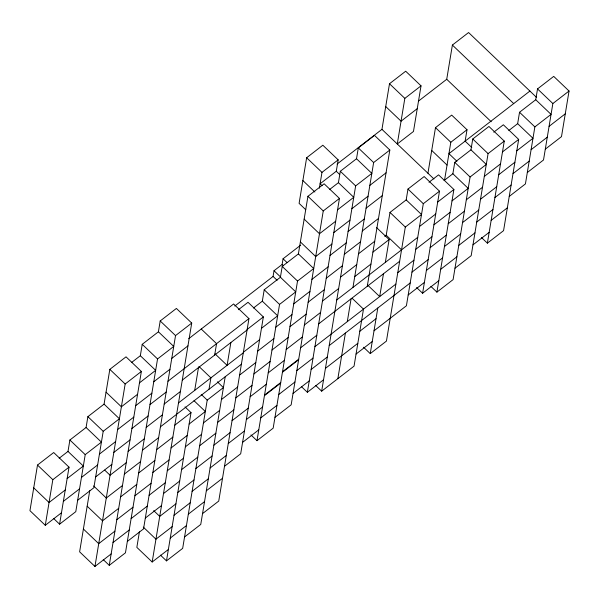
<?xml version="1.0" encoding="UTF-8"?>
<svg xmlns="http://www.w3.org/2000/svg" width="599" height="599" viewBox="0 0 599 599"><rect width="100%" height="100%" fill="white"/><g stroke="black" fill="none" stroke-linecap="round" stroke-linejoin="round"><path stroke-width="0.9" d="M53.588 518.464L59.586 524.185L69.027 467.168L53.693 452.537L37.505 465.056L29.95 510.67L45.284 525.301L61.472 512.781M45.284 525.301L52.832 479.687L69.027 467.168M59.166 458.25L68.001 451.421L69.888 440.018L86.084 427.499L87.873 416.664L104.069 404.138L109.827 369.358L126.022 356.839L141.357 371.47L109.258 565.344L103.26 559.616M86.084 427.499L101.411 442.122L85.223 454.641L75.781 511.666L59.586 524.185M89.738 490.701L79.622 551.829L94.949 566.459L111.144 553.94M104.069 404.138L119.403 418.768L103.208 431.287L93.863 487.743L77.668 500.262M94.949 566.459L125.161 383.989L141.357 371.47M131.495 362.552L140.331 355.724L142.218 344.32L158.413 331.794L160.203 320.959L176.398 308.44L191.725 323.071L152.176 561.997L136.842 547.366L139.41 531.852M158.413 331.794L173.74 346.424L157.544 358.943L125.453 552.825L109.258 565.344M191.725 323.071L175.537 335.59L143.535 528.895L127.34 541.421M160.48 555.153L166.477 560.881L191.021 412.621L185.024 406.901M194.705 390.383L198.479 367.576M217.415 381.855L223.412 387.583L207.217 400.102L182.673 548.362L166.477 560.881M209.014 389.268L210.9 377.864L198.905 366.416M214.674 355.057L216.561 343.646L201.234 329.023M225.209 376.749L200.755 524.432L184.559 536.951M230.87 342.531L227.096 365.345L215.093 353.897M188.722 338.697L233.617 303.978L248.952 318.608L218.74 501.078L202.552 513.598M253.497 308.006L262.325 301.177L264.211 289.774L280.407 277.255L282.204 266.42L298.392 253.901L307.931 196.307L324.126 183.788L339.453 198.419L307.362 392.293L301.357 386.565M238.454 309.69L248.023 302.293L263.35 316.923L240.693 453.78L224.505 466.299M234.801 306.037L273.077 276.438L274.02 270.741L282.122 264.481L283.065 258.775L300.728 245.118M250.981 434.964L256.986 440.684L279.546 304.404L295.741 291.885L280.407 277.255M322.09 185.683L320.091 183.781L336.279 171.254L338.173 159.851L322.839 145.22L306.643 157.747L299.096 203.361L305.76 209.725M298.392 253.901L313.726 268.532L297.531 281.051L273.174 428.165L256.986 440.684M319.364 188.161L321.977 172.37L338.173 159.851M339.453 198.419L323.258 210.938L291.166 404.812L274.971 417.331M329.6 189.501L338.428 182.673L340.314 171.269L356.51 158.75L358.307 147.916L374.495 135.389L389.829 150.02L367.269 286.307M315.666 385.449L321.663 391.177L355.649 185.9L371.844 173.373L356.51 158.75M337.858 378.658L345.413 333.037M347.3 321.633L351.074 298.826M352.961 287.423L373.634 162.539L389.829 150.02M337.05 164.074L381.952 129.354L389.5 83.74L405.695 71.221L421.03 85.844L413.475 131.466L397.279 143.985L404.834 98.371L421.03 85.844M384.738 236.365L386.213 235.227L389.986 212.42L406.182 199.901L407.979 189.067L424.167 176.548L439.501 191.178L422.602 293.248L416.604 287.52M363.578 347.255L370.242 353.612L377.797 307.998M383.465 273.788L379.684 296.595L367.689 285.146M385.352 262.377L389.125 239.57L376.464 227.485M406.182 199.901L421.516 214.532L405.321 227.051L386.437 341.093L370.242 353.612M427.941 173.246L435.495 127.624L451.691 115.105L467.018 129.736L465.131 141.139L471.795 147.504M439.501 191.178L423.306 203.697L406.407 305.767L374.023 330.805M418.753 100.902L446.727 79.278L452.387 45.06L468.583 32.541L536.569 97.42M444.48 180.576L450.822 142.255L467.018 129.736M444.039 180.576L452.874 173.747L454.761 162.344L470.956 149.825L472.753 138.99L488.941 126.464L504.276 141.094L487.376 243.164L481.379 237.444M430.906 286.404L436.911 292.132L453.9 189.494L438.573 174.863L429.004 182.261M470.956 149.825L486.291 164.448L470.095 176.975L453.099 279.613L436.911 292.132M504.276 141.094L488.08 153.614L471.181 255.683L454.993 268.21M508.821 130.492L517.648 123.664L519.535 112.26L535.731 99.741L537.528 88.907L553.716 76.387L569.05 91.018L561.495 136.632L545.307 149.151M493.778 132.177L503.347 124.779L518.674 139.41L503.572 230.645L487.376 243.164M535.731 99.741L551.065 114.372L534.87 126.891L525.428 183.915L509.232 196.435M569.05 91.018L552.855 103.537L543.51 159.985L527.315 172.512M417.248 108.659L401.06 121.178L385.726 106.547M337.566 209.822L353.762 197.303L338.428 182.673M369.86 185.353L386.056 172.834M335.68 221.226L319.484 233.745L304.157 219.114M351.875 208.707L368.063 196.187M139.462 382.873L155.658 370.354L140.331 355.724M333.793 232.629L349.981 220.11M171.756 358.404L187.951 345.878M366.086 208.16L382.274 195.641M137.575 394.277L121.387 406.796L106.053 392.165M153.771 381.758L169.966 369.239M331.906 244.033L315.71 256.552L300.376 241.929M348.094 231.513L364.289 218.994M529.905 91.063L448.936 153.658L456.94 161.296M135.688 405.68L151.884 393.161M330.012 255.436L346.207 242.917M167.982 381.211L248.952 318.608M362.305 230.967L378.501 218.448M117.606 429.603L133.802 417.084M149.997 404.565L166.193 392.046M247.155 329.443L263.35 316.923M311.929 279.366L328.125 266.84M344.32 254.32L360.516 241.801M182.291 380.095L247.065 330.012M67.14 478.571L83.336 466.052L68.001 451.421M131.915 428.487L148.11 415.968M261.464 328.327L277.659 315.808L262.325 301.177M326.238 278.25L342.433 265.724M99.434 454.102L115.622 441.583M164.208 404.018L180.404 391.499M293.757 303.858L309.953 291.339M358.531 253.774L374.727 241.255M65.254 489.975L49.058 502.494L33.724 487.863M81.442 477.455L97.637 464.936M113.832 452.41L130.028 439.891M146.216 427.372L162.411 414.852M243.381 352.249L259.577 339.73M275.772 327.211L291.96 314.692M308.156 302.173L324.351 289.654M340.546 277.135L356.734 264.608M372.93 252.089L389.125 239.57M437.704 202.013L453.9 189.494M502.479 151.929L518.674 139.41M178.509 402.902L243.284 352.826M63.359 501.378L79.555 488.859M128.141 451.294L144.329 438.775M257.69 351.134L273.878 338.615M322.464 301.057L338.66 288.538M452.013 200.897L468.208 188.378L452.874 173.747M516.787 150.813L532.983 138.294L517.648 123.664M95.653 476.909L111.848 464.39M160.427 426.825L241.397 364.229M289.983 326.665L306.171 314.146M354.758 276.588L370.946 264.069M419.532 226.504L435.728 213.985M484.306 176.428L500.502 163.909M549.081 126.344L565.276 113.825M126.247 462.705L110.059 475.224L104.72 470.133M142.442 450.178L158.638 437.659M174.833 425.14L191.021 412.621M239.607 375.064L255.803 362.545M271.991 350.018L288.186 337.499M304.382 324.98L320.577 312.461M336.765 299.942L417.735 237.339M433.931 224.82L450.126 212.301M466.321 199.781L482.509 187.262M498.705 174.743L514.9 162.217M531.096 149.698L547.284 137.178M124.36 474.109L140.555 461.589M189.134 424.025L205.33 411.506L194.001 400.694M253.909 373.948L270.104 361.429M318.683 323.864L399.653 261.261M448.239 223.704L464.427 211.185M513.014 173.628L529.202 161.101M156.653 449.639L172.849 437.113M221.428 399.555L237.623 387.036M286.202 349.479L302.398 336.952M415.751 249.311L431.946 236.792M480.533 199.235L496.721 186.716M122.473 485.512L106.278 498.031L93.616 485.946M138.668 472.993L154.864 460.474M171.052 447.947L187.247 435.428M203.443 422.909L219.638 410.39M235.826 397.871L252.022 385.352M268.217 372.833L284.413 360.313M300.608 347.787L316.796 335.268M397.766 272.672L413.961 260.146M430.157 247.627L446.345 235.108M462.54 222.588L478.736 210.069M494.931 197.55L511.127 185.031M120.586 496.915L136.782 484.396M185.361 446.832L201.556 434.312M250.135 396.755L266.33 384.236M282.526 371.717L298.714 359.198M314.909 346.671L395.879 284.076M444.458 246.511L460.653 233.992M152.88 472.446L169.075 459.927M217.654 422.362L233.85 409.843M282.428 372.286L298.624 359.767M411.977 272.126L428.173 259.607M476.752 222.042L492.947 209.523M264.533 395.07L280.729 382.551M118.699 508.319L102.504 520.838L87.169 506.207M134.895 495.8L151.083 483.281M167.278 470.762L183.474 458.242M199.669 445.716L215.857 433.197M232.053 420.678L248.248 408.159M264.444 395.639L280.632 383.12M296.827 370.601L313.022 358.082M329.218 345.556L410.188 282.96M426.376 270.441L442.571 257.914M458.767 245.395L474.962 232.876M491.15 220.357L507.346 207.838M359.827 331.24L376.022 318.72M116.812 519.722L133 507.203M181.587 469.646L197.775 457.127M246.361 419.562L262.557 407.043M278.745 394.524L294.94 382.005M311.136 369.486L327.331 356.967M440.684 269.325L456.88 256.799M149.106 495.253L165.294 482.734M213.88 445.177L230.068 432.65M408.204 294.933L424.399 282.414M472.978 244.849L489.173 232.33M260.76 417.877L276.955 405.358M114.918 531.126L98.73 543.652L83.396 529.022M131.114 518.607L147.309 506.088M163.505 493.569L179.7 481.049M195.888 468.53L212.083 456.011M228.279 443.485L244.474 430.966M293.053 393.408L309.249 380.889M325.437 368.37L357.828 343.324M422.602 293.248L438.797 280.729M356.053 354.046L372.249 341.527M113.031 542.537L129.227 530.01M177.806 492.453L194.001 479.934M242.58 442.369L258.775 429.85M307.362 392.293L323.55 379.773M145.325 518.06L161.52 505.541M210.099 467.984L226.295 455.465M175.919 503.856L159.723 516.375L153.726 510.655M192.114 491.337L208.31 478.818M321.663 391.177L354.054 366.139L363.488 309.114L352.16 298.302M174.032 515.26L190.227 502.741M206.326 490.791L222.521 478.272M172.145 526.663L155.95 539.182L143.288 527.098M188.341 514.144L204.529 501.625M170.258 538.067L186.454 525.548M152.176 561.997L168.371 549.478M537.528 88.907L552.855 103.537M452.387 45.06L513.71 103.582M519.535 112.26L534.87 126.891M446.727 79.278L491.202 121.717M472.753 138.99L488.08 153.614M389.5 83.74L404.834 98.371M435.495 127.624L450.822 142.255M454.761 162.344L470.095 176.975M431.722 150.439L447.049 165.062M381.952 129.354L433.938 178.966M407.979 189.067L423.306 203.697M358.307 147.916L373.634 162.539M389.986 212.42L405.321 227.051M340.314 171.269L355.649 185.9M336.279 171.254L339.618 174.436M306.643 157.747L321.977 172.37M386.213 235.227L401.54 249.858M302.869 180.554L314.864 192.002M307.931 196.307L323.258 210.938M283.065 258.775L287.108 262.632M282.122 264.481L283.469 265.761M282.204 266.42L297.531 281.051M274.02 270.741L280.759 277.172M273.077 276.438L277.12 280.302M264.211 289.774L279.546 304.404M160.203 320.959L175.537 335.59M201.219 394.374L207.217 400.102M142.218 344.32L157.544 358.943M109.827 369.358L125.161 383.989M87.873 416.664L103.208 431.287M69.888 440.018L85.223 454.641M37.505 465.056L52.832 479.687"/></g></svg>
